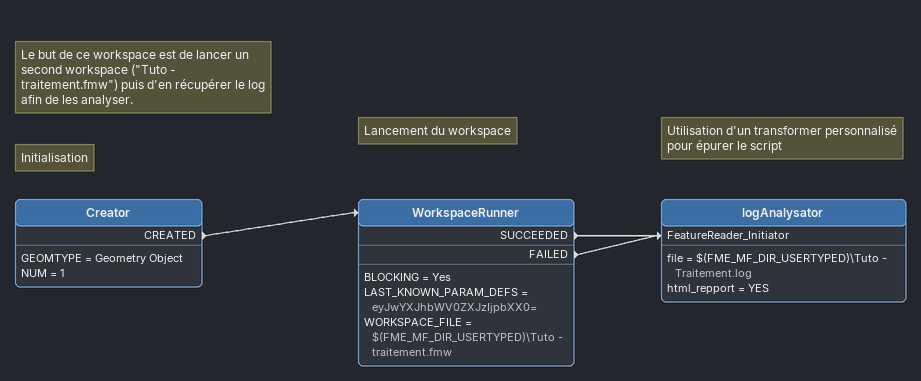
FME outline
Note: Le but de ce workspace est de lancer un second workspace ("Tuto - traitement.fmw") puis d'en récupérer le log afin de les analyser.
Note: Initialisation
Creator
    GEOMTYPE = Geometry Object
    NUM = 1
    CREATED -> WorkspaceRunner
Note: Lancement du workspace
WorkspaceRunner
    BLOCKING = Yes
    LAST_KNOWN_PARAM_DEFS = eyJwYXJhbWV0ZXJzIjpbXX0=
    WORKSPACE_FILE = $(FME_MF_DIR_USERTYPED)\Tuto - traitement.fmw
    SUCCEEDED -> logAnalysator [FeatureReader_Initiator]
    FAILED -> logAnalysator [FeatureReader_Initiator]
Note: Utilisation d'un transformer personnalisé pour épurer le script
logAnalysator
    file = $(FME_MF_DIR_USERTYPED)\Tuto - Traitement.log
    html_repport = YES
